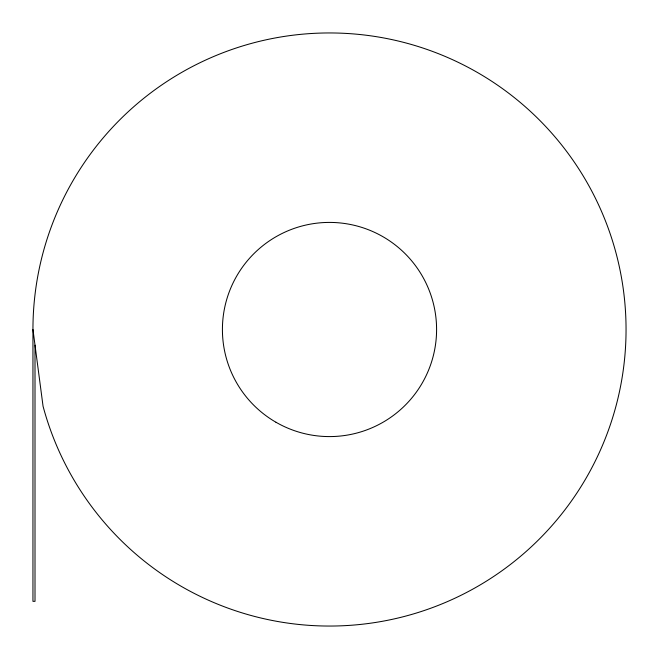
<?xml version="1.0" encoding="UTF-8"?>
<svg xmlns="http://www.w3.org/2000/svg" width="659" height="659" viewBox="0 0 659 659"><rect width="100%" height="100%" fill="white"/><g stroke="black" fill="none" stroke-linecap="round" stroke-linejoin="round"><path stroke-width="0.99" d="M32.95 329.5L43.057 406.249A296.55 296.55 0 0 0 520.116 556.674A296.55 296.55 0 0 0 454.825 60.735A296.55 296.55 0 0 0 32.95 329.5L32.95 601.337L35.009 601.337L35.009 345.143M275.956 422.238A107.087 107.087 0 0 0 436.587 329.5A107.087 107.087 0 0 0 275.956 236.762A107.087 107.087 0 0 0 275.956 422.238"/></g></svg>
